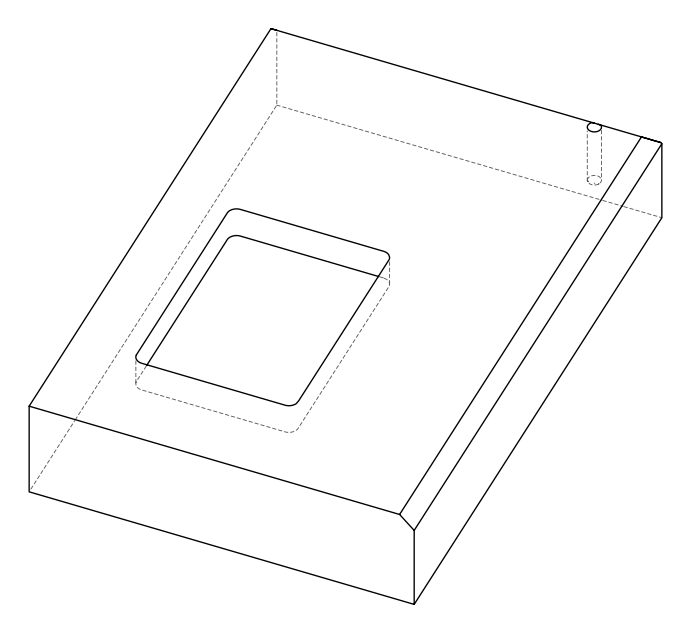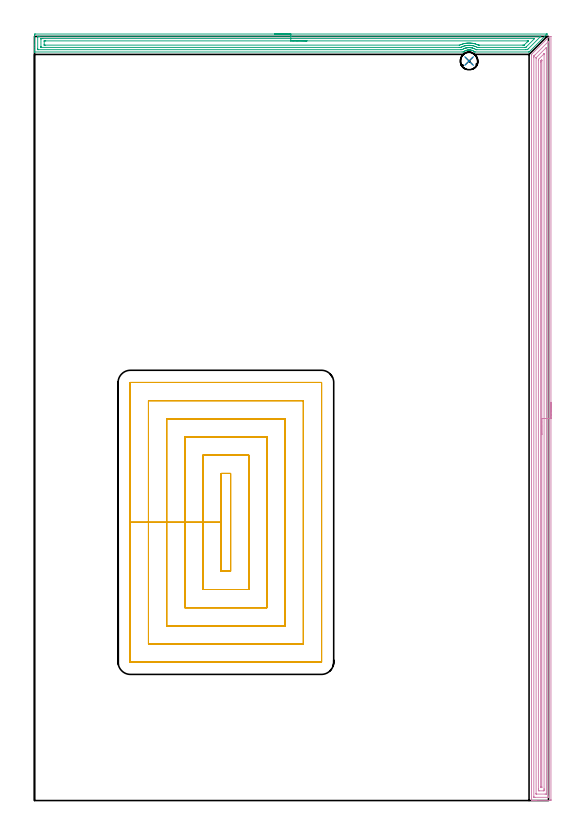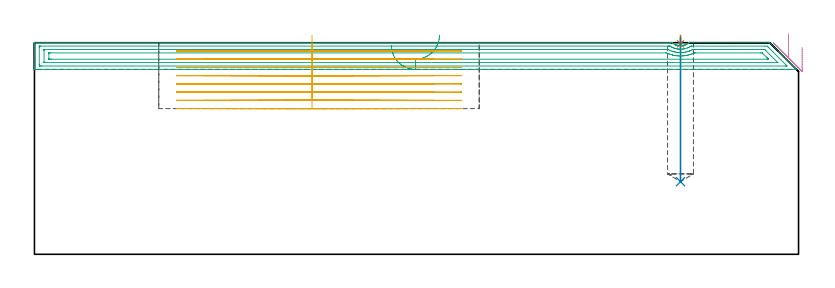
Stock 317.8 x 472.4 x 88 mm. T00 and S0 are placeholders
(PLAN: 5 operations, 3 tool changes, 65.5 min)
(1 SPOT_DRILL | STEP1POCKET | NXT0321_9005460120000 | 0.03 min | 2 mm3)
(2 DRILL_BLIND_HOLE_INTO_CENTER | STEP1POCKET | UGT0301_220 | 0.24 min | 5067 mm3)
(3 AREA_MILL | FG_CHAMFER_SURFACE | UGT0205_001 | 10.26 min | 19575 mm3)
(4 AREA_MILL_1 | FG_CHAMFER_SURFACE_1 | UGT0205_001 | 18.89 min | 33492 mm3)
(5 MILL_RECTANGULAR_POCKET | POCKET_RECTANGULAR_STRAIGHT | UGT0201_133 | Follow Part, ap 3.75, ae 75% | 36.08 min | 685372 mm3)
(TOOL NXT0321_9005460120000 | NC Spot Drill, 142deg, 12mm, Carbide, Uncoated | D12 PA142 FL30 Z2)
(TOOL UGT0301_220 | Twist Drill 10.8 mm | D10.8 PA118 FL92 Z2)
(TOOL UGT0205_001 | Chamfer Mill 20 x 3 x 45 deg. | D20 FL50 Z2)
(TOOL UGT0201_133 | Carbide End Mill 15.0 | D15 FL30 Z4)
(OP 1 SPOT_DRILL)
G17 G21 G94 G90
T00 M6
G54
G17 G0 G90 X268.7 Y457.2 S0 M3
G43 Z98. H0
G94 G81 G98 Z87.535 F250. R91.
G80
M5
M2
(OP 2 DRILL_BLIND_HOLE_INTO_CENTER)
G17 G21 G94 G90
T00 M6
G54
G17 G0 G90 X268.7 Y457.2 S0 M3
G43 Z98. H0
G94 G81 G98 Z30.2 F250. R90.
G80
M5
M2
(OP 3 AREA_MILL)
G17 G21 G94 G90
T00 M6
G54
G17 G0 G90 X148.45 Y473.9 S1061 M3
G43 Z98. H0
Z86.9
G94 G1 X148.488 Z86.028 F250.
X148.602 Z85.164
X148.791 Z84.312
X149.053 Z83.48
X149.387 Z82.674
X149.79 Z81.9
X150.258 Z81.164
X150.789 Z80.472
X151.379 Z79.829
X152.022 Z79.24
X152.714 Z78.709
X153.45 Z78.24
X154.224 Z77.837
X155.03 Z77.503
X155.862 Z77.241
X156.713 Z77.052
X157.578 Z76.938
X158.45 Z76.9
X316.814
X316.866 Y473.896 Z76.903
X316.881 Y473.893 Z76.905
X316.866 Y473.865 Z76.932
X316.274 Y473.274 Z77.526
X306.219 Y463.218 Z87.581
X305.951 Y462.95 Z87.846
X305.803 Y462.805 Z87.991
X305.54 Y462.8 Z88.
X272.456
X272.218 Y462.805 Z87.99
X272.154 Y462.847 Z87.949
X272.023 Y462.946 Z87.854
X271.829 Y463.091 Z87.709
X271.617 Y463.232 Z87.567
X271.496 Y463.313 Z87.486
X271.073 Y463.536 Z87.259
X270.641 Y463.738 Z87.062
X270.602 Y463.752 Z87.048
X270.157 Y463.887 Z86.911
X269.774 Y463.978 Z86.818
X269.708 Y463.994 Z86.803
X269.263 Y464.061 Z86.739
X269.06 Y464.072 Z86.724
X268.999 Y464.075 Z86.718
X268.954 Y464.077 Z86.714
X268.809 Y464.086 Z86.706
X268.758 Y464.085 Z86.704
X268.744 Y464.084 Z86.703
X268.668 Y464.083 Z86.704
X268.496 Z86.715
X268.367 Y464.082 Z86.717
X267.985 Y464.038 Z86.758
X267.921 Y464.032 Z86.766
X267.472 Y463.947 Z86.851
X267.028 Y463.827 Z86.971
X266.761 Y463.737 Z87.061
X266.744 Y463.729 Z87.068
X266.644 Y463.685 Z87.111
X266.455 Y463.603 Z87.195
X266.444 Y463.598 Z87.2
X266.197 Y463.474 Z87.324
X266.134 Y463.442 Z87.355
X265.75 Y463.205 Z87.591
X265.68 Y463.162 Z87.634
X265.224 Y462.832 Z87.966
X265.182 Y462.805 Z87.991
X264.409 Y462.8 Z88.
X0.182
X0.01 Y462.803 Z87.988
X0.003 Y462.844 Z87.948
X0.001 Y462.875 Z87.917
X0. Y463.315 Z87.485
Y463.596 Z87.204
Y464.326 Z86.47
Y465.585 Z85.212
Y467.009 Z83.787
Y473.004 Z77.794
X0.002 Y473.269 Z77.529
X0.007 Y473.891 Z76.906
X0.63 Y473.9 Z76.9
X158.45
Y472.486 Z78.314
X312.583 Y472.485 Z78.315
X312.694
X312.805 Y472.483 Z78.317
X313.009 Y472.479 Z78.321
X312.916 Y472.374 Z78.426
X312.808 Y472.26 Z78.54
X312.694 Y472.144 Z78.656
X305.54 Y464.99 Z85.81
X305.206 Y464.66 Z86.14
X304.864 Y464.326 Z86.474
X304.751 Y464.22 Z86.58
X303.752 Y464.214 Z86.586
X273.461 Y464.215 Z86.585
X273.35 Y464.217 Z86.583
X273.239 Y464.221 Z86.579
X273.049 Y464.231 Z86.569
X272.884 Y464.326 Z86.474
X272.456 Y464.563 Z86.237
X271.977 Y464.805 Z85.995
X271.562 Y464.986 Z85.814
X270.819 Y465.22 Z85.58
X270.668 Y465.258 Z85.542
X270.618 Y465.27 Z85.53
X270.14 Y465.369 Z85.431
X269.774 Y465.423 Z85.377
X269.538 Y465.455 Z85.345
X268.879 Y465.497 Z85.303
X268.604 Y465.496 Z85.304
X268.295 Y465.488 Z85.312
X267.985 Y465.464 Z85.336
X267.765 Y465.44 Z85.36
X267.447 Y465.4 Z85.4
X267.091 Y465.336 Z85.464
X266.995 Y465.316 Z85.484
X266.583 Y465.22 Z85.58
X266.279 Y465.138 Z85.662
X266.243 Y465.127 Z85.673
X266.197 Y465.112 Z85.688
X265.864 Y464.994 Z85.806
X265.626 Y464.896 Z85.904
X265.303 Y464.752 Z86.048
X265.019 Y464.61 Z86.19
X264.409 Y464.259 Z86.541
X264.354 Y464.232 Z86.568
X264.309 Y464.221 Z86.579
X264.213 Y464.219 Z86.581
X264.017 Y464.216 Z86.584
X263.626 Y464.214 Z86.586
X263.514
X2.418
X2.306 Y464.215 Z86.585
X2.084 Y464.219 Z86.581
X2.025 Y464.221 Z86.579
X2.01 Y464.232 Z86.568
X2.006 Y464.266 Z86.534
X2.003 Y464.326 Z86.474
X2. Y464.743 Z86.057
X2.001 Y471.897 Z78.903
X2.008 Y472.374 Z78.426
X2.01 Y472.472 Z78.328
X2.195 Y472.48 Z78.32
X2.308 Y472.484 Z78.316
X2.418 Y472.485 Z78.315
X3.201 Y472.486 Z78.314
X158.45
Y471.071 Z79.729
X308.854
X309.117 Y471.069 Z79.731
X309.144 Y471.067 Z79.733
X309.152 Y471.065 Z79.735
X309.15 Y471.057 Z79.743
X309.142 Y471.044 Z79.756
X309.135 Y471.035 Z79.765
X309.117 Y471.016 Z79.784
X304.215 Y466.114 Z84.686
X303.983 Y465.884 Z84.916
X303.752 Y465.658 Z85.142
X303.721 Y465.635 Z85.165
X303.7 Y465.633 Z85.167
X303.65 Y465.63 Z85.17
X303.548 Y465.629 Z85.171
X303.343 Y465.628 Z85.172
X275.139 Y465.629 Z85.171
X274.728 Y465.631 Z85.169
X274.244 Y465.635 Z85.165
X273.776 Y465.646 Z85.154
X273.35 Y465.849 Z84.951
X272.781 Y466.114 Z84.686
X272.456 Y466.251 Z84.549
X272.25 Y466.32 Z84.48
X271.562 Y466.529 Z84.271
X271.018 Y466.658 Z84.142
X270.668 Y466.734 Z84.066
X269.942 Y466.84 Z83.96
X269.774 Y466.859 Z83.941
X268.978 Y466.91 Z83.89
X268.879 Y466.911 Z83.889
X268.098 Y466.896 Z83.904
X267.985 Y466.887 Z83.913
X267.284 Y466.816 Z83.984
X267.091 Y466.792 Z84.008
X266.517 Y466.688 Z84.112
X266.197 Y466.616 Z84.184
X265.796 Y466.515 Z84.285
X265.303 Y466.372 Z84.428
X265.11 Y466.307 Z84.493
X264.599 Y466.114 Z84.686
X264.466 Y466.057 Z84.743
X264.409 Y466.031 Z84.769
X263.864 Y465.764 Z85.036
X263.725 Y465.695 Z85.105
X263.628 Y465.647 Z85.153
X263.602 Y465.635 Z85.165
X263.575 Y465.633 Z85.167
X263.514 Y465.63 Z85.17
X263.106 Y465.629 Z85.171
X262.62 Y465.628 Z85.172
X4.206 Y465.629 Z85.171
X4.044 Y465.631 Z85.169
X4.018 Y465.632 Z85.168
X4.011 Y465.634 Z85.166
X4.008 Y465.661 Z85.139
X4.003 Y465.771 Z85.029
X4.001 Y465.908 Z84.892
X4. Y466.114 Z84.686
X4.001 Y470.791 Z80.009
X4.007 Y470.998 Z79.802
X4.01 Y471.054 Z79.746
X4.028 Y471.065 Z79.735
X4.085 Y471.067 Z79.733
X4.206 Y471.069 Z79.731
X4.615 Y471.071 Z79.729
X5.1 Y471.072 Z79.728
X158.45 Y471.071 Z79.729
Y469.657 Z81.143
X304.68
X305.047 Y469.653 Z81.147
X305.23 Y469.65 Z81.15
X305.285 Y469.645 Z81.155
X305.262 Y469.62 Z81.18
X304.993 Y469.344 Z81.456
X304.854 Y469.203 Z81.597
X304.646 Y468.995 Z81.805
X302.858 Y467.208 Z83.592
X302.755 Y467.111 Z83.689
X302.7 Y467.061 Z83.739
X302.608 Y467.05 Z83.75
X301.929 Y467.043 Z83.757
X275.104
X274.675 Y467.047 Z83.753
X274.462 Y467.05 Z83.75
X274.244 Y467.141 Z83.659
X274.013 Y467.24 Z83.56
X273.35 Y467.516 Z83.284
X272.603 Y467.756 Z83.044
X272.456 Y467.798 Z83.002
X272.078 Y467.903 Z82.897
X271.562 Y468.022 Z82.778
X271.41 Y468.055 Z82.745
X270.996 Y468.13 Z82.67
X270.668 Y468.179 Z82.621
X270.345 Y468.225 Z82.575
X269.774 Y468.279 Z82.521
X269.372 Y468.304 Z82.496
X268.879 Y468.325 Z82.475
X268.464 Y468.318 Z82.482
X267.985 Y468.308 Z82.492
X267.611 Y468.278 Z82.522
X267.091 Y468.225 Z82.575
X266.802 Y468.192 Z82.608
X266.197 Y468.09 Z82.71
X266.039 Y468.061 Z82.739
X265.316 Y467.903 Z82.897
X265.305 Y467.9 Z82.9
X264.611 Y467.7 Z83.1
X264.409 Y467.637 Z83.163
X263.948 Y467.469 Z83.331
X263.514 Y467.298 Z83.502
X262.94 Y467.05 Z83.75
X262.586 Y467.043 Z83.757
X6.854
X6.028 Y467.049 Z83.751
X6.011
X6.007 Y467.07 Z83.73
X6.003 Y467.125 Z83.675
X6.001 Y467.235 Z83.565
Y469.464 Z81.336
X6.003 Y469.575 Z81.225
X6.007 Y469.63 Z81.17
X6.011 Y469.651 Z81.149
X6.034 Y469.652 Z81.148
X6.889 Y469.657 Z81.143
X6.923
X158.45
X159.321 Z81.181
X160.186 Z81.295
X161.038 Z81.483
X161.87 Z81.746
X162.676 Z82.08
X163.45 Z82.482
X164.186 Z82.951
X164.878 Z83.482
X165.521 Z84.072
X166.11 Z84.715
X166.641 Z85.407
X167.11 Z86.143
X167.513 Z86.917
X167.847 Z87.723
X168.109 Z88.555
X168.298 Z89.406
X168.412 Z90.271
X168.45 Z91.143
G0 Z98.
M5
M2
(OP 4 AREA_MILL_1)
G17 G21 G94 G90
T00 M6
G54
G17 G0 G90 X319.3 Y246.2 S1061 M3
G43 Z98. H0
Z86.
G94 G1 Y246.162 Z85.128 F250.
Y246.048 Z84.263
Y245.859 Z83.412
Y245.597 Z82.58
Y245.263 Z81.774
Y244.86 Z81.
Y244.392 Z80.264
Y243.86 Z79.572
Y243.271 Z78.929
Y242.628 Z78.34
Y241.936 Z77.808
Y241.2 Z77.34
Y240.426 Z76.937
Y239.62 Z76.603
Y238.788 Z76.341
Y237.936 Z76.152
Y237.072 Z76.038
Y236.2 Z76.
Y0.627
X319.299 Y0.293
X319.294 Y0.01 Z76.004
X318.972 Y0. Z76.325
X310.246 Z85.049
X309.725 Z85.572
X309.373 Z85.923
X308.852 Z86.444
X308.501 Z86.794
X307.564 Z87.735
X307.432 Z87.86
X307.348 Z87.943
X307.303 Y0.01 Z87.988
X307.3 Y0.18 Z88.
Y461.045
X307.304 Y461.295 Z87.99
X307.44 Y461.44 Z87.86
X311.991 Y465.992 Z83.307
X316.878 Y470.879 Z78.42
X318.259 Y472.26 Z77.038
X318.338 Y472.342 Z76.954
X318.397 Y472.39 Z76.893
X318.45 Y472.399 Z76.84
X318.803 Y472.4 Z76.495
X318.888 Z76.412
X319.141 Z76.159
X319.293 Y472.39 Z76.006
X319.3 Y472.359 Z76.
Y236.2
X317.886 Z77.414
X317.885 Y2.635 Z77.415
X317.883 Y2.415 Z77.417
X317.879 Y2.079 Z77.421
X317.87 Y2.01 Z77.43
X317.767 Y2.005 Z77.533
X317.631 Y2.001 Z77.669
X309.373 Y2. Z85.927
X308.905 Y2.001 Z86.395
X308.758 Y2.007 Z86.542
X308.73 Y2.009 Z86.57
X308.721 Y2.06 Z86.579
X308.717 Y2.194 Z86.583
X308.715 Y2.415 Z86.585
X308.714 Y459.256 Z86.586
X308.715 Y459.93 Z86.585
X308.718 Y460.15 Z86.582
X308.721 Y460.233 Z86.579
X308.731 Y460.269 Z86.569
X308.76 Y460.303 Z86.54
X308.863 Y460.411 Z86.437
X308.991 Y460.541 Z86.309
X309.373 Y460.924 Z85.927
X317.54 Y469.091 Z77.76
X317.653 Y469.2 Z77.647
X317.829 Y469.367 Z77.471
X317.879 Y469.407 Z77.421
X317.883 Y469.313 Z77.418
X317.885 Y469.091 Z77.415
X317.886 Y468.899 Z77.414
Y236.2
X316.472 Z78.828
X316.471 Y4.203 Z78.829
X316.47 Y4.085 Z78.83
X316.468 Y4.044 Z78.832
X316.465 Y4.018 Z78.835
X316.452 Y4.01 Z78.848
X316.354 Y4.007 Z78.946
X315.68 Y4. Z79.62
X310.444 Y4.001 Z84.856
X310.246 Y4.004 Z85.054
X310.18 Y4.008 Z85.12
X310.135 Y4.013 Z85.165
X310.133 Y4.084 Z85.167
X310.13 Y4.203 Z85.17
X310.129 Y4.323 Z85.171
Y459.063
X310.131 Y459.16 Z85.169
X310.134 Y459.206 Z85.166
X310.138 Y459.226 Z85.162
X310.159 Y459.256 Z85.141
X310.202 Y459.302 Z85.098
X310.246 Y459.347 Z85.054
X316.384 Y465.484 Z78.916
X316.416 Y465.515 Z78.884
X316.442 Y465.531 Z78.858
X316.466 Y465.539 Z78.834
X316.467 Y465.515 Z78.833
X316.47 Y465.443 Z78.83
X316.471 Y465.395 Z78.829
X316.472 Y464.621 Z78.828
Y236.2
X315.057 Z80.243
Y7.321
X315.054 Y6.885 Z80.246
X315.051 Y6.433 Z80.249
X315.034 Y6.01 Z80.266
X314.6 Y6. Z80.7
X311.983 Z83.317
X311.568 Y6.01 Z83.732
X311.55 Y6.147 Z83.75
X311.546 Y6.447 Z83.754
X311.544 Y6.885 Z83.756
X311.543 Y7.345 Z83.757
Y457.468
X311.546 Y457.925 Z83.754
X311.55 Y458.144 Z83.75
X311.553 Y458.193 Z83.747
X311.593 Y458.236 Z83.707
X311.712 Y458.362 Z83.588
X314.944 Y461.595 Z80.356
X315.016 Y461.664 Z80.284
X315.04 Y461.684 Z80.26
X315.049 Y461.689 Z80.251
X315.051 Y461.683 Z80.249
X315.056 Y461.624 Z80.244
X315.057 Y461.585 Z80.243
Y461.479
Y236.2
X313.643 Z81.657
Y8.601
X313.641 Y8.238 Z81.659
X313.638 Y8.057 Z81.662
X313.637 Y8.02 Z81.663
X313.599 Y8.01 Z81.701
X313.517 Y8.004 Z81.783
X313.026 Y8.008 Z82.274
X312.972 Y8.01 Z82.328
X312.964 Y8.075 Z82.336
X312.961 Y8.242 Z82.339
X312.957 Y8.578 Z82.343
Y456.574
X312.961 Y456.926 Z82.339
X312.964 Y457.1 Z82.336
X312.974 Y457.164 Z82.326
X312.999 Y457.193 Z82.301
X313.065 Y457.263 Z82.235
X313.267 Y457.468 Z82.033
X313.38 Y457.581 Z81.92
X313.506 Y457.705 Z81.794
X313.617 Y457.81 Z81.683
X313.634 Y457.825 Z81.666
X313.637 Y457.754 Z81.663
X313.642 Y457.565 Z81.658
X313.643 Y457.468 Z81.657
Y457.347
Y236.2
Y235.328 Z81.695
Y234.464 Z81.809
Y233.612 Z81.998
Y232.78 Z82.26
Y231.974 Z82.594
Y231.2 Z82.997
Y230.464 Z83.465
Y229.772 Z83.996
Y229.129 Z84.586
Y228.54 Z85.229
Y228.008 Z85.921
Y227.54 Z86.657
Y227.137 Z87.431
Y226.803 Z88.237
Y226.541 Z89.069
Y226.352 Z89.92
Y226.238 Z90.785
Y226.2 Z91.657
G0 Z98.
M5
M2
(OP 5 MILL_RECTANGULAR_POCKET)
G17 G21 G94 G90
T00 M6
G54
G17 G0 G90 X115.45 Y195.978 S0 M3
G43 Z98. H0
Z91.
G94 G1 Y172. Z84.575 F250.
Y141.75 F500.
X121.25
Y202.25
X115.45
Y172.
X104.2
Y130.5
X132.5
Y213.5
X104.2
Y172.
X92.95
Y119.25
X143.75
Y224.75
X92.95
Y172.
X81.7
Y108.
X155.
Y236.
X81.7
Y172.
X70.45
Y96.75
X166.25
Y247.25
X70.45
Y172.
X59.2
Y85.6
X59.205 Y85.545
X59.245 Y85.505
X59.3 Y85.5
X177.4
X177.455 Y85.505
X177.495 Y85.545
X177.5 Y85.6
Y258.4
X177.495 Y258.455
X177.455 Y258.495
X177.4 Y258.5
X59.3
X59.245 Y258.495
X59.205 Y258.455
X59.2 Y258.4
Y172.
Y171.
G0 X115.45 Y195.978 Z87.575
G1 Y172. Z81.15 F250.
Y141.75 F500.
X121.25
Y202.25
X115.45
Y172.
X104.2
Y130.5
X132.5
Y213.5
X104.2
Y172.
X92.95
Y119.25
X143.75
Y224.75
X92.95
Y172.
X81.7
Y108.
X155.
Y236.
X81.7
Y172.
X70.45
Y96.75
X166.25
Y247.25
X70.45
Y172.
X59.2
Y85.6
X59.205 Y85.545
X59.245 Y85.505
X59.3 Y85.5
X177.4
X177.455 Y85.505
X177.495 Y85.545
X177.5 Y85.6
Y258.4
X177.495 Y258.455
X177.455 Y258.495
X177.4 Y258.5
X59.3
X59.245 Y258.495
X59.205 Y258.455
X59.2 Y258.4
Y172.
Y171.
G0 X115.45 Y195.978 Z84.15
G1 Y172. Z77.725 F250.
Y141.75 F500.
X121.25
Y202.25
X115.45
Y172.
X104.2
Y130.5
X132.5
Y213.5
X104.2
Y172.
X92.95
Y119.25
X143.75
Y224.75
X92.95
Y172.
X81.7
Y108.
X155.
Y236.
X81.7
Y172.
X70.45
Y96.75
X166.25
Y247.25
X70.45
Y172.
X59.2
Y85.6
X59.205 Y85.545
X59.245 Y85.505
X59.3 Y85.5
X177.4
X177.455 Y85.505
X177.495 Y85.545
X177.5 Y85.6
Y258.4
X177.495 Y258.455
X177.455 Y258.495
X177.4 Y258.5
X59.3
X59.245 Y258.495
X59.205 Y258.455
X59.2 Y258.4
Y172.
Y171.
G0 X115.45 Y195.978 Z80.725
G1 Y172. Z74.3 F250.
Y141.75 F500.
X121.25
Y202.25
X115.45
Y172.
X104.2
Y130.5
X132.5
Y213.5
X104.2
Y172.
X92.95
Y119.25
X143.75
Y224.75
X92.95
Y172.
X81.7
Y108.
X155.
Y236.
X81.7
Y172.
X70.45
Y96.75
X166.25
Y247.25
X70.45
Y172.
X59.2
Y85.6
X59.205 Y85.545
X59.245 Y85.505
X59.3 Y85.5
X177.4
X177.455 Y85.505
X177.495 Y85.545
X177.5 Y85.6
Y258.4
X177.495 Y258.455
X177.455 Y258.495
X177.4 Y258.5
X59.3
X59.245 Y258.495
X59.205 Y258.455
X59.2 Y258.4
Y172.
Y171.
G0 X115.45 Y195.978 Z77.3
G1 Y172. Z70.875 F250.
Y141.75 F500.
X121.25
Y202.25
X115.45
Y172.
X104.2
Y130.5
X132.5
Y213.5
X104.2
Y172.
X92.95
Y119.25
X143.75
Y224.75
X92.95
Y172.
X81.7
Y108.
X155.
Y236.
X81.7
Y172.
X70.45
Y96.75
X166.25
Y247.25
X70.45
Y172.
X59.2
Y85.6
X59.205 Y85.545
X59.245 Y85.505
X59.3 Y85.5
X177.4
X177.455 Y85.505
X177.495 Y85.545
X177.5 Y85.6
Y258.4
X177.495 Y258.455
X177.455 Y258.495
X177.4 Y258.5
X59.3
X59.245 Y258.495
X59.205 Y258.455
X59.2 Y258.4
Y172.
Y171.
G0 X115.45 Y195.978 Z73.875
G1 Y172. Z67.45 F250.
Y141.75 F500.
X121.25
Y202.25
X115.45
Y172.
X104.2
Y130.5
X132.5
Y213.5
X104.2
Y172.
X92.95
Y119.25
X143.75
Y224.75
X92.95
Y172.
X81.7
Y108.
X155.
Y236.
X81.7
Y172.
X70.45
Y96.75
X166.25
Y247.25
X70.45
Y172.
X59.2
Y85.6
X59.205 Y85.545
X59.245 Y85.505
X59.3 Y85.5
X177.4
X177.455 Y85.505
X177.495 Y85.545
X177.5 Y85.6
Y258.4
X177.495 Y258.455
X177.455 Y258.495
X177.4 Y258.5
X59.3
X59.245 Y258.495
X59.205 Y258.455
X59.2 Y258.4
Y172.
Y171.
G0 X115.45 Y195.978 Z70.45
G1 Y172. Z64.025 F250.
Y141.75 F500.
X121.25
Y202.25
X115.45
Y172.
X104.2
Y130.5
X132.5
Y213.5
X104.2
Y172.
X92.95
Y119.25
X143.75
Y224.75
X92.95
Y172.
X81.7
Y108.
X155.
Y236.
X81.7
Y172.
X70.45
Y96.75
X166.25
Y247.25
X70.45
Y172.
X59.2
Y85.6
X59.205 Y85.545
X59.245 Y85.505
X59.3 Y85.5
X177.4
X177.455 Y85.505
X177.495 Y85.545
X177.5 Y85.6
Y258.4
X177.495 Y258.455
X177.455 Y258.495
X177.4 Y258.5
X59.3
X59.245 Y258.495
X59.205 Y258.455
X59.2 Y258.4
Y172.
Y171.
G0 X115.45 Y195.978 Z67.025
G1 Y172. Z60.6 F250.
Y141.75 F500.
X121.25
Y202.25
X115.45
Y172.
X104.2
Y130.5
X132.5
Y213.5
X104.2
Y172.
X92.95
Y119.25
X143.75
Y224.75
X92.95
Y172.
X81.7
Y108.
X155.
Y236.
X81.7
Y172.
X70.45
Y96.75
X166.25
Y247.25
X70.45
Y172.
X59.2
Y85.6
X59.205 Y85.545
X59.245 Y85.505
X59.3 Y85.5
X177.4
X177.455 Y85.505
X177.495 Y85.545
X177.5 Y85.6
Y258.4
X177.495 Y258.455
X177.455 Y258.495
X177.4 Y258.5
X59.3
X59.245 Y258.495
X59.205 Y258.455
X59.2 Y258.4
Y172.
Y171.
G0 Z98.
M5
M2
